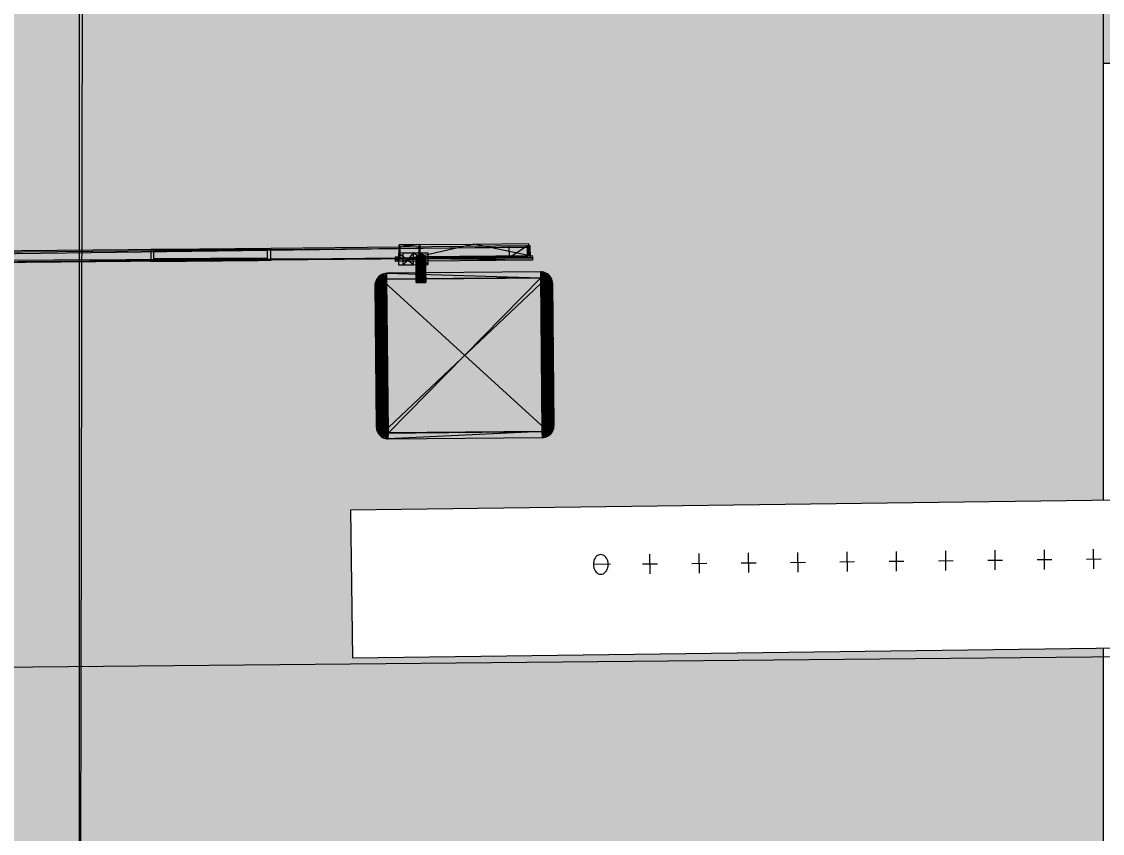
# Model space of a CAD drawing. Header units: millimetres. Extents: x 141848 to 1648660, y -821378 to -151356.
# Drawn here: x 391900 to 394092, y -272172 to -270525 of the extents above; entities that cross this region are included whole.
import ezdxf

# ---------------------------------------------------------------- set-up
doc = ezdxf.new("R2010")
doc.units = ezdxf.units.MM
doc.header["$MEASUREMENT"] = 0
doc.linetypes.add('Points tirets', pattern=[335.138881, 176.388884, -88.194442, 0, -70.555556])
doc.linetypes.add('Wipeout_Contour', pattern=[1000, 0, -1000])
for name, color, linetype in [('Cotations - 1_100', 7, 'Continuous'), ('Divers - Dessin général', 7, 'Continuous'), ('Sols_ Dalles', 7, 'Continuous'), ('TopoAlt', 7, 'Continuous')]:
    doc.layers.add(name, color=color, linetype=linetype)
doc.styles.add('STYLE_GENERE_2', font='')
doc.styles.get('STYLE_GENERE_2').set_extended_font_data('Arial')
doc.dimstyles.new('STYLE_GENERE__2', dxfattribs={"dimtxt": 250, "dimasz": 190, "dimexe": 0.18, "dimexo": 0.0625, "dimgap": 0, "dimtad": 1, "dimlfac": 0.001, "dimzin": 0, "dimdsep": 46, "dimtxsty": 'STYLE_GENERE_2', "dimblk": 'ARROWHEAD_6', "dimblk1": 'ARROWHEAD_6', "dimblk2": 'ARROWHEAD_6', "dimcen": 0.09, "dimse1": 1, "dimse2": 1, "dimclrd": 7, "dimclre": 7, "dimclrt": 7, "dimazin": 0, "dimtfac": 1, "dimtdec": 4, "dimtmove": 0, "dimatfit": 3, "dimfxl": 0, "dimtolj": 1, "dimtzin": 0, "dimarcsym": 0})

# ---------------------------------------------------------------- blocks, each defined once
blk = doc.blocks.new('Dalle_31_2', base_point=(360548, -295062.6))
at = {"linetype": 'Continuous', "lineweight": 0, "true_color": 0x6f6f6f}
h = blk.add_hatch(color=8, dxfattribs=at)
h.paths.add_polyline_path([(360548, -295062.6), (487920.3, -293826.9), (487920.3, -270902.7), (487462.6, -270902.7), (472885.8, -271040.8), (472885.8, -271062.3, 0.001346), (472885.8, -271073), (472896.7, -273095.2, -0.414214), (470907.5, -275106), (462184.1, -275106, -0.005189), (462131, -275116.1), (454147.5, -275196.2), (438770.5, -275253.2, -0.386553), (436572.6, -273475.4, -0.025189), (436562.2, -273329.3), (436569.5, -267730.3, -0.098562), (436800.2, -266943.7), (436817.2, -266951.5, -0.258849), (438655, -265605.8), (438652.7, -265587.3), (439337.1, -265587.3), (439337.1, -265687.3), (439337.1, -270687.3), (469237.1, -270687.3), (469237.1, -265687.3), (470907.5, -265687.3), (472605.1, -265687.3), (472605.1, -163737.6), (371862.6, -163737.6), (371862.6, -271040.6), (371883, -271040.6), (371883.2, -272000.5), (371882.7, -272000.5, -0.409427), (367883.2, -275935), (360548, -275935)])
h.paths.add_polyline_path([(377135.1, -260640), (373845.1, -260640), (373845.1, -248365), (373845.1, -243090), (373845.1, -242190), (377135.1, -242190)], flags=0)
h.paths.add_polyline_path([(380203, -193810.6), (380203, -171995.6), (431505.8, -171995.6), (464309.6, -171995.6), (464309.6, -262265.6), (464309.6, -262365.6), (438593.7, -262350.6), (437925.6, -262350.6), (436549.6, -262350.6), (436549.6, -189810.6), (412055.1, -189810.6), (412055.1, -201780.6), (412055.1, -204495.6), (415454.1, -204495.6), (415454.1, -208495.6), (415454.1, -218295.6), (405655.1, -218295.6), (405655.1, -222495.6), (415474.6, -222495.6), (415474.6, -260810.6), (380203, -260810.6), (380203, -230015.6)], flags=0)
h.paths.add_polyline_path([(381436.6, -269433.9, -0.090319), (381558.3, -268727.6, -0.201449), (382612.2, -267592.7, -0.104211), (383417.5, -267415.1), (384017.5, -267409.4, -0.104045), (384824.9, -267571.2, -0.238255), (385983.8, -268953.3, -0.055189), (386036.4, -269390.3), (386038.4, -269611.4), (386050.6, -270890.3), (385792.1, -271892.8, -0.267949), (384069.6, -272909.1), (383469.6, -272914.8, -0.193717), (382078.8, -272370.2, -0.070569), (381728.2, -271931.3, -0.131652), (381450.8, -270933.8)], flags=0)
h.paths.add_polyline_path([(392016.5, -273452.1), (392030, -267377.8, -0.380557), (394016.5, -265609.8), (394094.2, -265609.8), (394094.2, -270609.8), (409094.2, -270609.8), (409094.2, -265609.8), (414055.7, -265609.8, -0.414214), (415555.7, -267109.8), (415555.7, -273660.7, -0.345502), (413836.8, -275433.4), (394027.3, -275599, -0.415791), (392016.5, -273599)], flags=0)
h.paths.add_polyline_path([(424209.6, -271504.1, -0.134474), (423930.5, -270484.9), (423930.5, -268984.9, -0.414214), (425930.5, -266984.9), (426530.5, -266984.9, -0.414214), (428530.5, -268984.9), (428530.5, -270484.9, -0.12882), (428273.5, -271465.6, -0.270936), (426530.5, -272484.9), (425930.5, -272484.9, -0.26498)], flags=0)
at = {"color": 9, "linetype": 'Continuous', "lineweight": 5, "flags": 128}
blk.add_lwpolyline([(392016.5, -273452.1), (392016.5, -273599, 0.415791), (394027.3, -275599), (413836.8, -275433.4, 0.345502), (415555.7, -273660.7), (415555.7, -267109.8, 0.414214), (414055.7, -265609.8), (409094.2, -265609.8), (409094.2, -270609.8), (394094.2, -270609.8), (394094.2, -265609.8), (394016.5, -265609.8, 0.380557), (392030, -267377.8)], format="xyb", close=True, dxfattribs=at)
blk = doc.blocks.new('Dalle_58_2', base_point=(394016.5, -265609.8))
at = {"layer": 'Sols_ Dalles', "linetype": 'Continuous', "lineweight": 0, "true_color": 0x2e271c}
blk.add_hatch(color=250, dxfattribs=at).paths.add_polyline_path([(394016.5, -265609.8, 0.414214), (392016.5, -267609.8), (392016.5, -273599, 0.415791), (394027.3, -275599), (413577.4, -275451.7, 0.414214), (415566.6, -273441), (415555.7, -271418.8, -0.001346), (415555.7, -271408), (415555.7, -267609.8), (415555.7, -267109.8, 0.414214), (414055.7, -265609.8), (409094.2, -265609.8), (409094.2, -270609.8), (409270.7, -270609.8), (409270.7, -267596.8), (414270.7, -267563.7), (414270.7, -271408), (414270.7, -271408, 0.001346), (414270.7, -271425.7), (414270.6, -271425.7), (414281.5, -273450.5), (394094.2, -273590.2), (394094.2, -271810.1), (394094.2, -270609.8), (394094.2, -265609.8)])
at = {"layer": 'Sols_ Dalles', "color": 250, "linetype": 'Continuous', "lineweight": 5, "true_color": 0x1f1f1f, "flags": 128}
blk.add_lwpolyline([(414281.5, -273450.5), (394094.2, -273590.2), (394094.2, -271810.1), (394094.2, -270609.8), (394094.2, -265609.8), (394016.5, -265609.8, 0.414214), (392016.5, -267609.8), (392016.5, -273599, 0.415791), (394027.3, -275599), (413577.4, -275451.7, 0.414214)], format="xyb", dxfattribs=at)
blk = doc.blocks.new('Mur_327_2', base_point=(392571, -271816.1))
at = {"color": 254, "linetype": 'Wipeout_Contour', "lineweight": 0, "ltscale": 1937003.522466897}
blk.add_wipeout([(392571, -271816.1), (409262.6, -271598.6), (409258.7, -271298.7), (392567.1, -271516.1)], dxfattribs=at).dxf.layer = 'TopoAlt'
at = {"layer": 'TopoAlt', "color": 190, "linetype": 'Continuous', "lineweight": 5, "true_color": 0x8002ff, "flags": 128}
for points in [[(409258.7, -271298.7), (392567.1, -271516.1)], [(392567.1, -271516.1), (392571, -271816.1)], [(392571, -271816.1), (409262.6, -271598.6)]]:
    blk.add_lwpolyline(points, dxfattribs=at)
blk = doc.blocks.new('Garde-corps_10_2')
at = {"color": 7, "linetype": 'Continuous', "lineweight": 5}
for p, q in [((393674.5, -271639.7), (393674.1, -271599.8)), ((393774.5, -271638.7), (393774.1, -271598.7)), ((393874.5, -271637.6), (393874, -271597.6)), ((393974.4, -271636.5), (393974, -271596.5)), ((394074.4, -271635.4), (394074, -271595.4)), ((393174.7, -271645.2), (393174.2, -271605.2)), ((393274.6, -271644.1), (393274.2, -271604.1)), ((393374.6, -271643), (393374.2, -271603)), ((393459.4, -271622.1), (393489.4, -271621.8)), ((393474.6, -271641.9), (393474.1, -271601.9)), ((393559.3, -271621), (393589.3, -271620.7)), ((393574.5, -271640.8), (393574.1, -271600.8)), ((393659.3, -271619.9), (393689.3, -271619.6)), ((393759.3, -271618.8), (393789.3, -271618.5)), ((393859.2, -271617.7), (393889.2, -271617.4)), ((393959.2, -271616.6), (393989.2, -271616.3)), ((394059.2, -271615.5), (394089.2, -271615.2)), ((393159.4, -271625.4), (393189.4, -271625.1)), ((393259.4, -271624.3), (393289.4, -271624)), ((393359.4, -271623.2), (393389.4, -271622.9))]:
    blk.add_line(p, q, dxfattribs=at)
at = {"color": 7, "linetype": 'Points tirets', "lineweight": 5}
blk.add_line((393094.5, -271626.1), (393059.5, -271626.5), dxfattribs=at)
at = {"color": 7, "linetype": 'Continuous', "lineweight": 5, "flags": 128}
blk.add_lwpolyline([(393074.2, -271606.3), (393071.6, -271606.7), (393069.1, -271607.6), (393066.8, -271609.1), (393064.7, -271611.1), (393062.8, -271613.6), (393061.4, -271616.5), (393060.3, -271619.6), (393059.7, -271623), (393059.5, -271626.5), (393059.7, -271630), (393060.4, -271633.3), (393061.6, -271636.5), (393063.1, -271639.3), (393065, -271641.8), (393067.2, -271643.7), (393069.5, -271645.2), (393072.1, -271646.1), (393074.7, -271646.3), (393077.3, -271646), (393079.8, -271645.1), (393082.2, -271643.6), (393084.3, -271641.5), (393086.1, -271639.1), (393087.6, -271636.2), (393088.6, -271633), (393089.3, -271629.6), (393089.5, -271626.2), (393089.2, -271622.7), (393088.5, -271619.3), (393087.3, -271616.2), (393085.8, -271613.4), (393083.9, -271610.9), (393081.8, -271608.9), (393079.4, -271607.5), (393076.8, -271606.6)], close=True, dxfattribs=at)
blk = doc.blocks.new('Forme_210_2')
at = {"color": 7, "linetype": 'Continuous', "lineweight": 20, "flags": 128}
for points in [[(392628.9, -271047.8), (392964.9, -271044.6)], [(392628.9, -271047.8), (392964.9, -271044.6)], [(392628.9, -271047.8), (392967.9, -271356.6)], [(392628.9, -271047.8), (392631.9, -271359.7)], [(392631.9, -271359.7), (392628.9, -271047.8)], [(392964.9, -271044.6), (392967.9, -271356.6)], [(392964.9, -271044.6), (392967.9, -271356.6)], [(392967.9, -271356.6), (392631.9, -271359.7)], [(392967.9, -271356.6), (392631.9, -271359.7)]]:
    blk.add_lwpolyline(points, dxfattribs=at)
blk = doc.blocks.new('Forme_211_2')
at = {"color": 7, "linetype": 'Continuous', "lineweight": 20, "flags": 128}
for points in [[(392628.9, -271047.8), (392964.9, -271044.6)], [(392628.9, -271047.8), (392631.9, -271359.7)], [(392631.9, -271359.7), (392964.9, -271044.6)], [(392967.9, -271356.6), (392964.9, -271044.6)], [(392631.9, -271359.7), (392967.9, -271356.6)]]:
    blk.add_lwpolyline(points, dxfattribs=at)
blk = doc.blocks.new('Forme_212_2')
at = {"color": 7, "linetype": 'Continuous', "lineweight": 20, "flags": 128}
blk.add_lwpolyline([(392673.5, -270994.5), (392694.4, -270994.3)], dxfattribs=at)
blk = doc.blocks.new('Forme_213_2')
at = {"color": 212, "linetype": 'Continuous', "lineweight": 5, "true_color": 0xcb00cc, "flags": 128}
blk.add_lwpolyline([(392630.2, -271184.5), (392631.8, -271347.7), (392631.8, -271348.4), (392631.9, -271349.3), (392632, -271350), (392632.2, -271350.8), (392632.4, -271351.5), (392632.7, -271352.3), (392633, -271352.9), (392633.4, -271353.7), (392633.8, -271354.3), (392634.3, -271355), (392634.8, -271355.5), (392635.4, -271356.2), (392636, -271356.8), (392636.6, -271357.2), (392637.3, -271357.7), (392637.9, -271358.1), (392638.7, -271358.5), (392639.3, -271358.8), (392640.1, -271359), (392640.8, -271359.2), (392641.6, -271359.4), (392642.3, -271359.5), (392643.2, -271359.6), (392643.9, -271359.6), (392820.7, -271357.9), (392955.9, -271356.7), (392956.8, -271356.6), (392957.4, -271356.6), (392958.3, -271356.4), (392959, -271356.2), (392959.8, -271355.9), (392960.5, -271355.7), (392961.2, -271355.3), (392961.8, -271355), (392962.6, -271354.5), (392963.1, -271354.1), (392963.8, -271353.5), (392964.3, -271353.1), (392964.8, -271352.6), (392965.3, -271351.9), (392965.7, -271351.3), (392966.2, -271350.6), (392966.5, -271350), (392966.9, -271349.2), (392967.1, -271348.5), (392967.4, -271347.7), (392967.5, -271347), (392967.7, -271346.1), (392967.7, -271345.4), (392967.8, -271344.6), (392966.6, -271219.8), (392965, -271056.6), (392965, -271055.9), (392964.9, -271055), (392964.8, -271054.3), (392964.6, -271053.5), (392964.4, -271052.8), (392964.1, -271052), (392963.8, -271051.4), (392963.4, -271050.6), (392963, -271050), (392962.5, -271049.3), (392962, -271048.8), (392961.4, -271048.1), (392960.8, -271047.5), (392960.2, -271047.1), (392959.5, -271046.6), (392958.9, -271046.2), (392958.1, -271045.8), (392957.5, -271045.6), (392956.7, -271045.3), (392956, -271045.1), (392955.1, -271044.9), (392954.5, -271044.8), (392953.6, -271044.7), (392952.9, -271044.7), (392776.1, -271046.4), (392640.9, -271047.6), (392640, -271047.7), (392639.4, -271047.8), (392638.5, -271047.9), (392637.8, -271048.1), (392637, -271048.4), (392636.3, -271048.6), (392635.5, -271049), (392634.9, -271049.3), (392634.2, -271049.8), (392633.7, -271050.2), (392633, -271050.8), (392632.5, -271051.2), (392632, -271051.7), (392631.5, -271052.4), (392631.1, -271053), (392630.6, -271053.7), (392630.3, -271054.3), (392629.9, -271055.1), (392629.7, -271055.8), (392629.4, -271056.6), (392629.3, -271057.3), (392629.1, -271058.2), (392629.1, -271058.9), (392629, -271059.8)], close=True, dxfattribs=at)
at = {"color": 7, "linetype": 'Continuous', "lineweight": 20, "flags": 128}
blk.add_lwpolyline([(392964.1, -271052), (392963.4, -271050.6), (392962.5, -271049.3), (392961.4, -271048.1), (392960.2, -271047.1), (392958.9, -271046.2), (392957.5, -271045.6), (392956, -271045.1), (392954.5, -271044.8), (392952.9, -271044.7), (392640.9, -271047.6), (392639.4, -271047.8), (392637.8, -271048.1), (392636.3, -271048.6), (392634.9, -271049.3), (392633.7, -271050.2), (392632.5, -271051.2), (392631.5, -271052.4), (392630.6, -271053.7), (392629.9, -271055.1), (392629.4, -271056.6), (392629.1, -271058.2), (392629, -271059.8), (392631.9, -271349.3), (392632.2, -271350.8), (392632.7, -271352.3), (392633.4, -271353.7), (392634.3, -271355), (392635.4, -271356.2), (392636.6, -271357.2), (392637.9, -271358.1), (392639.3, -271358.8), (392640.8, -271359.2), (392642.3, -271359.5), (392643.9, -271359.6), (392955.9, -271356.7), (392957.4, -271356.6), (392959, -271356.2), (392960.5, -271355.7), (392961.8, -271355), (392963.1, -271354.1), (392964.3, -271353.1), (392965.3, -271351.9), (392966.2, -271350.6), (392966.9, -271349.2), (392967.4, -271347.7), (392967.7, -271346.1), (392967.8, -271344.6), (392964.9, -271055), (392964.6, -271053.5)], close=True, dxfattribs=at)
for points in [[(392634.3, -271355), (392631.5, -271052.4)], [(392635.4, -271356.2), (392631.5, -271052.4)], [(392635.4, -271356.2), (392632.5, -271051.2)], [(392636.6, -271357.2), (392632.5, -271051.2)], [(392637.9, -271358.1), (392633.7, -271050.2)], [(392636.6, -271357.2), (392633.7, -271050.2)], [(392639.3, -271358.8), (392634.9, -271049.3)], [(392637.9, -271358.1), (392634.9, -271049.3)], [(392639.3, -271358.8), (392636.3, -271048.6)], [(392640.8, -271359.2), (392636.3, -271048.6)], [(392640.8, -271359.2), (392637.8, -271048.1)], [(392642.3, -271359.5), (392637.8, -271048.1)], [(392642.3, -271359.5), (392639.4, -271047.8)], [(392643.9, -271359.6), (392639.4, -271047.8)], [(392643.9, -271359.6), (392640.9, -271047.6)], [(392643.9, -271359.6), (392952.9, -271044.7)], [(392957.4, -271356.6), (392952.9, -271044.7)], [(392955.9, -271356.7), (392952.9, -271044.7)], [(392957.4, -271356.6), (392954.5, -271044.8)], [(392959, -271356.2), (392954.5, -271044.8)], [(392959, -271356.2), (392956, -271045.1)], [(392960.5, -271355.7), (392956, -271045.1)], [(392961.8, -271355), (392957.5, -271045.6)], [(392960.5, -271355.7), (392957.5, -271045.6)], [(392961.8, -271355), (392958.9, -271046.2)], [(392963.1, -271354.1), (392958.9, -271046.2)], [(392963.1, -271354.1), (392960.2, -271047.1)], [(392964.3, -271353.1), (392960.2, -271047.1)], [(392964.3, -271353.1), (392961.4, -271048.1)], [(392965.3, -271351.9), (392961.4, -271048.1)], [(392966.2, -271350.6), (392962.5, -271049.3)], [(392965.3, -271351.9), (392962.5, -271049.3)], [(392966.2, -271350.6), (392963.4, -271050.6)], [(392966.9, -271349.2), (392963.4, -271050.6)], [(392967.4, -271347.7), (392964.1, -271052)], [(392966.9, -271349.2), (392964.1, -271052)], [(392629, -271059.8), (392631.8, -271347.7), (392631.9, -271349.3)], [(392632.2, -271350.8), (392629.1, -271058.2)], [(392631.9, -271349.3), (392629.1, -271058.2)], [(392632.7, -271352.3), (392629.4, -271056.6)], [(392632.2, -271350.8), (392629.4, -271056.6)], [(392632.7, -271352.3), (392629.9, -271055.1)], [(392633.4, -271353.7), (392629.9, -271055.1)], [(392634.3, -271355), (392630.6, -271053.7)], [(392633.4, -271353.7), (392630.6, -271053.7)], [(392967.7, -271346.1), (392964.6, -271053.5)], [(392967.4, -271347.7), (392964.6, -271053.5)], [(392967.7, -271346.1), (392964.9, -271055)], [(392967.8, -271344.6), (392965, -271056.6), (392964.9, -271055)]]:
    blk.add_lwpolyline(points, dxfattribs=at)
blk = doc.blocks.new('Forme_214_2')
at = {"color": 7, "linetype": 'Continuous', "lineweight": 20, "flags": 128}
blk.add_lwpolyline([(392975.1, -271047.3), (392973.7, -271044.5), (392972, -271041.9), (392969.9, -271039.5), (392967.5, -271037.5), (392964.8, -271035.8), (392962, -271034.4), (392959, -271033.4), (392955.9, -271032.8), (392953.2, -271032.7), (392640.4, -271035.6), (392637.7, -271035.8), (392634.6, -271036.5), (392631.6, -271037.5), (392628.8, -271038.9), (392626.2, -271040.7), (392623.9, -271042.8), (392621.8, -271045.2), (392620.1, -271047.8), (392618.8, -271050.7), (392617.8, -271053.6), (392617.2, -271056.7), (392617, -271059.5), (392619.8, -271348.2), (392620, -271351), (392620.6, -271354.1), (392621.7, -271357), (392623.1, -271359.8), (392624.8, -271362.4), (392626.9, -271364.8), (392629.3, -271366.8), (392632, -271368.5), (392634.8, -271369.9), (392637.8, -271370.9), (392640.9, -271371.5), (392643.6, -271371.6), (392956.4, -271368.7), (392959.1, -271368.5), (392962.2, -271367.8), (392965.2, -271366.8), (392968, -271365.4), (392970.6, -271363.6), (392972.9, -271361.5), (392975, -271359.1), (392976.7, -271356.5), (392978, -271353.6), (392979, -271350.7), (392979.6, -271347.6), (392979.8, -271344.8), (392977, -271056.1), (392976.8, -271053.3), (392976.2, -271050.2)], close=True, dxfattribs=at)
for points in [[(392621.7, -271357), (392618.8, -271050.7)], [(392623.1, -271359.8), (392618.8, -271050.7)], [(392623.1, -271359.8), (392620.1, -271047.8)], [(392623.1, -271359.8), (392621.8, -271045.2)], [(392624.8, -271362.4), (392621.8, -271045.2)], [(392626.9, -271364.8), (392621.8, -271045.2)], [(392626.9, -271364.8), (392623.9, -271042.8)], [(392629.3, -271366.8), (392623.9, -271042.8)], [(392629.3, -271366.8), (392626.2, -271040.7)], [(392630.6, -271053.7), (392628.8, -271038.9)], [(392631.5, -271052.4), (392628.8, -271038.9)], [(392629.4, -271056.6), (392628.8, -271038.9)], [(392629.9, -271055.1), (392628.8, -271038.9)], [(392629, -271059.8), (392628.8, -271038.9)], [(392629.1, -271058.2), (392628.8, -271038.9)], [(392629.3, -271366.8), (392628.8, -271038.9)], [(392632, -271368.5), (392631.8, -271347.7), (392629, -271059.8), (392629.1, -271058.2), (392629.4, -271056.6), (392629.9, -271055.1), (392630.6, -271053.7), (392631.5, -271052.4), (392632.5, -271051.2), (392633.7, -271050.2), (392634.9, -271049.3), (392636.3, -271048.6), (392637.8, -271048.1), (392639.4, -271047.8), (392640.9, -271047.6), (392952.9, -271044.7)], [(392631.5, -271052.4), (392631.6, -271037.5)], [(392632.5, -271051.2), (392631.6, -271037.5)], [(392633.7, -271050.2), (392631.6, -271037.5)], [(392633.7, -271050.2), (392634.6, -271036.5)], [(392636.3, -271048.6), (392634.6, -271036.5)], [(392634.9, -271049.3), (392634.6, -271036.5)], [(392636.3, -271048.6), (392637.7, -271035.8)], [(392639.4, -271047.8), (392637.7, -271035.8)], [(392637.8, -271048.1), (392637.7, -271035.8)], [(392639.4, -271047.8), (392640.4, -271035.6)], [(392640.4, -271035.6), (392952.9, -271044.7), (392954.5, -271044.8), (392956, -271045.1), (392957.5, -271045.6), (392958.9, -271046.2), (392960.2, -271047.1), (392961.4, -271048.1), (392962.5, -271049.3), (392963.4, -271050.6), (392964.1, -271052), (392964.6, -271053.5), (392964.9, -271055), (392965, -271056.6), (392967.8, -271344.6), (392968, -271365.4)], [(392640.9, -271047.6), (392640.4, -271035.6)], [(392952.9, -271044.7), (392953.2, -271032.7)], [(392956, -271045.1), (392953.2, -271032.7)], [(392954.5, -271044.8), (392953.2, -271032.7)], [(392956, -271045.1), (392955.9, -271032.8)], [(392957.5, -271045.6), (392955.9, -271032.8)], [(392958.9, -271046.2), (392955.9, -271032.8)], [(392958.9, -271046.2), (392959, -271033.4)], [(392960.2, -271047.1), (392959, -271033.4)], [(392961.4, -271048.1), (392959, -271033.4)], [(392961.4, -271048.1), (392962, -271034.4)], [(392963.4, -271050.6), (392962, -271034.4)], [(392964.1, -271052), (392962, -271034.4)], [(392964.6, -271053.5), (392962, -271034.4)], [(392964.9, -271055), (392962, -271034.4)], [(392962.5, -271049.3), (392962, -271034.4)], [(392965, -271056.6), (392964.8, -271035.8)], [(392964.9, -271055), (392964.8, -271035.8)], [(392968, -271365.4), (392967.5, -271037.5)], [(392970.6, -271363.6), (392967.5, -271037.5)], [(392972.9, -271361.5), (392969.9, -271039.5)], [(392975, -271359.1), (392969.9, -271039.5)], [(392970.6, -271363.6), (392969.9, -271039.5)], [(392975, -271359.1), (392972, -271041.9)], [(392978, -271353.6), (392973.7, -271044.5)], [(392976.7, -271356.5), (392973.7, -271044.5)], [(392975, -271359.1), (392973.7, -271044.5)], [(392979, -271350.7), (392975.1, -271047.3)], [(392978, -271353.6), (392975.1, -271047.3)], [(392979.6, -271347.6), (392976.2, -271050.2)], [(392979, -271350.7), (392976.2, -271050.2)], [(392620.6, -271354.1), (392617.2, -271056.7)], [(392620, -271351), (392617.2, -271056.7)], [(392619.8, -271348.2), (392617.2, -271056.7)], [(392620.6, -271354.1), (392617.8, -271053.6)], [(392621.7, -271357), (392617.8, -271053.6)], [(392979.8, -271344.8), (392976.8, -271053.3)], [(392979.6, -271347.6), (392976.8, -271053.3)], [(392955.9, -271356.7), (392643.9, -271359.6), (392642.3, -271359.5), (392640.8, -271359.2), (392639.3, -271358.8), (392637.9, -271358.1), (392636.6, -271357.2), (392635.4, -271356.2), (392634.3, -271355), (392633.4, -271353.7), (392632.7, -271352.3), (392632.2, -271350.8), (392631.9, -271349.3), (392631.8, -271347.7)], [(392632, -271368.5), (392631.9, -271349.3)], [(392632, -271368.5), (392632.2, -271350.8)], [(392632, -271368.5), (392632.7, -271352.3)], [(392632, -271368.5), (392633.4, -271353.7)], [(392632, -271368.5), (392634.3, -271355)], [(392634.8, -271369.9), (392634.3, -271355)], [(392634.8, -271369.9), (392635.4, -271356.2)], [(392634.8, -271369.9), (392636.6, -271357.2)], [(392637.8, -271370.9), (392636.6, -271357.2)], [(392637.8, -271370.9), (392637.9, -271358.1)], [(392637.8, -271370.9), (392639.3, -271358.8)], [(392640.9, -271371.5), (392639.3, -271358.8)], [(392640.9, -271371.5), (392640.8, -271359.2)], [(392967.4, -271347.7), (392966.9, -271349.2), (392966.2, -271350.6), (392965.3, -271351.9), (392964.3, -271353.1), (392963.1, -271354.1), (392961.8, -271355), (392960.5, -271355.7), (392959, -271356.2), (392957.4, -271356.6), (392955.9, -271356.7), (392643.6, -271371.6)], [(392956.4, -271368.7), (392955.9, -271356.7)], [(392956.4, -271368.7), (392959, -271356.2)], [(392956.4, -271368.7), (392957.4, -271356.6)], [(392959.1, -271368.5), (392959, -271356.2)], [(392959.1, -271368.5), (392961.8, -271355)], [(392959.1, -271368.5), (392960.5, -271355.7)], [(392962.2, -271367.8), (392961.8, -271355)], [(392962.2, -271367.8), (392964.3, -271353.1)], [(392962.2, -271367.8), (392963.1, -271354.1)], [(392965.2, -271366.8), (392964.3, -271353.1)], [(392967.8, -271344.6), (392967.7, -271346.1), (392965.2, -271366.8)], [(392967.7, -271346.1), (392967.4, -271347.7), (392965.2, -271366.8)], [(392965.2, -271366.8), (392966.9, -271349.2)], [(392965.2, -271366.8), (392966.2, -271350.6)], [(392965.2, -271366.8), (392965.3, -271351.9)], [(392967.7, -271346.1), (392968, -271365.4)], [(392640.9, -271371.5), (392642.3, -271359.5)], [(392643.6, -271371.6), (392642.3, -271359.5)], [(392643.6, -271371.6), (392643.9, -271359.6)]]:
    blk.add_lwpolyline(points, dxfattribs=at)
blk = doc.blocks.new('Forme_215_2')
at = {"color": 7, "linetype": 'Continuous', "lineweight": 20, "flags": 128}
for points in [[(392707.2, -270977.4), (392686.4, -270977.6), (392665.6, -270977.8)], [(392665.9, -271001.8), (392665.6, -270977.8)], [(392667.6, -270982.6), (392665.6, -270977.8)], [(392667.6, -270982.6), (392665.9, -271001.8)], [(392707.2, -270977.4), (392667.6, -270982.6)], [(392686.4, -270977.6), (392667.6, -270982.6)], [(392705.4, -270982.2), (392667.6, -270982.6)], [(392667.8, -271006.6), (392667.6, -270982.6)], [(392705.4, -270982.2), (392707.2, -270977.4)], [(392705.4, -270982.2), (392705.6, -271006.2)], [(392707.5, -271001.4), (392705.4, -270982.2)], [(392707.2, -270977.4), (392817.5, -270976.4), (392927.8, -270975.3)], [(392707.2, -270977.4), (392707.5, -271001.4)], [(392928, -270999.3), (392817.5, -270976.4), (392707.5, -271001.4)], [(392927.8, -270975.3), (392928, -270999.3)], [(392658.3, -271001.9), (392665.9, -271001.8)], [(392665.9, -271001.8), (392658.3, -271006.7)], [(392658.4, -271011.5), (392658.3, -271006.7), (392658.3, -271001.9)], [(392658.3, -271006.7), (392667.8, -271006.6), (392705.6, -271006.2), (392715.1, -271006.1)], [(392715.1, -271006.1), (392658.4, -271011.5)], [(392667.8, -271006.6), (392658.4, -271011.5)], [(392667.8, -271006.6), (392665.9, -271001.8)], [(392705.6, -271002.1), (392667.8, -271006.6)], [(392715, -271001.3), (392705.6, -271006.2)], [(392707.5, -271001.4), (392705.6, -271006.2)], [(392707.5, -271001.4), (392715, -271001.3)], [(392715, -271001.3), (392935.6, -270999.2)], [(392935.7, -271004), (392715, -271001.3)], [(392715, -271001.3), (392715.1, -271006.1), (392715.1, -271010.9)], [(392715.1, -271006.1), (392935.7, -271004)], [(392935.7, -271008.8), (392715.1, -271006.1)], [(392935.6, -270999.2), (392935.7, -271004), (392935.7, -271008.8)], [(392715.1, -271010.9), (392658.4, -271011.5)], [(392935.7, -271008.8), (392715.1, -271010.9)]]:
    blk.add_lwpolyline(points, dxfattribs=at)
blk = doc.blocks.new('Forme_216_2')
at = {"color": 7, "linetype": 'Continuous', "lineweight": 20, "flags": 128}
for points in [[(392926, -270980.1), (392888.1, -270980.5)], [(392888.1, -270980.5), (392888.4, -271004.5)], [(392926, -270980.1), (392888.4, -271004.5)], [(392931.7, -271004.1), (392926, -270980.1)], [(392931.5, -270980.1), (392926, -270980.1)], [(392926.2, -271004.1), (392926, -270980.1)], [(392931.7, -271004.1), (392931.5, -270980.1)], [(392888.4, -271004.5), (392926.2, -271004.1)], [(392931.7, -271004.1), (392926.2, -271004.1)]]:
    blk.add_lwpolyline(points, dxfattribs=at)
blk = doc.blocks.new('Forme_217_2')
at = {"color": 7, "linetype": 'Continuous', "lineweight": 20, "flags": 128}
for points in [[(392398.6, -270987.5), (392925, -270982.5)], [(392925, -270982.5), (392398.6, -270989.5)], [(392925, -270982.5), (392925.2, -271001.7)], [(387855, -271030.6), (392398.6, -270987.5)], [(392398.6, -270989.5), (387855.2, -271049.8)], [(387855.2, -271049.8), (392398.8, -271006.7)], [(392373.6, -270987.8), (392167.1, -270989.7)], [(392398.8, -271004.9), (392167.3, -271006.2)], [(392398.8, -271006.7), (392167.3, -271008.9)], [(392398.8, -271006.7), (392199, -271008.6)], [(392398.8, -271006.7), (392925.2, -271001.7)]]:
    blk.add_lwpolyline(points, dxfattribs=at)
at = {"color": 212, "linetype": 'Continuous', "lineweight": 5, "true_color": 0xcb00cc, "flags": 128}
for points in [[(392398.6, -270987.5), (392373.6, -270987.8), (392167.1, -270989.7)], [(392167.1, -270989.7), (392167.3, -271006.2), (392167.3, -271008.9)], [(392167.3, -271008.9), (392199, -271008.6), (392398.8, -271006.7)], [(392398.8, -271006.7), (392398.6, -270989.5), (392398.6, -270987.5)]]:
    blk.add_lwpolyline(points, dxfattribs=at)
blk = doc.blocks.new('Forme_218_2')
at = {"color": 7, "linetype": 'Continuous', "lineweight": 20, "flags": 128}
for points in [[(392405.5, -270985.1), (387855.9, -271028.2)], [(392161.8, -270987.4), (392405.5, -270985.1)], [(392405.5, -270985.1), (392195.4, -270987.1)], [(392926, -270980.1), (392405.5, -270985.1)], [(392926, -270980.1), (392926.2, -271004.1)], [(392405.7, -271006.6), (387855.9, -271028.2)], [(392405.6, -270987.3), (392161.9, -270990.8)], [(392926.2, -271004.1), (392405.7, -271006.6)], [(392926.2, -271004.1), (392405.8, -271009.1)], [(392405.8, -271009.1), (387856.2, -271052.2)], [(392162.1, -271011.4), (392379.7, -271009.3)]]:
    blk.add_lwpolyline(points, dxfattribs=at)
at = {"color": 212, "linetype": 'Continuous', "lineweight": 5, "true_color": 0xcb00cc, "flags": 128}
for points in [[(392405.5, -270985.1), (392195.4, -270987.1), (392161.8, -270987.4)], [(392405.8, -271009.1), (392405.7, -271006.6), (392405.5, -270985.1)], [(392161.8, -270987.4), (392161.9, -270990.8), (392162.1, -271011.4)], [(392162.1, -271011.4), (392379.7, -271009.3), (392405.8, -271009.1)]]:
    blk.add_lwpolyline(points, dxfattribs=at)
blk = doc.blocks.new('Forme_219_2')
at = {"color": 7, "linetype": 'Continuous', "lineweight": 20, "flags": 128}
blk.add_lwpolyline([(392709.8, -271027.1), (392709.8, -271030.2)], dxfattribs=at)
blk = doc.blocks.new('Forme_220_2')
at = {"color": 7, "linetype": 'Continuous', "lineweight": 20, "flags": 128}
blk.add_lwpolyline([(392719.2, -271006.1), (392719.2, -271006.2), (392718.8, -271008.7), (392717.9, -271011), (392716.3, -271013), (392714.3, -271014.5), (392712, -271015.5), (392709.5, -271015.8), (392707.1, -271015.4), (392704.8, -271014.5), (392702.8, -271012.9), (392701.2, -271011), (392700.3, -271008.6), (392700, -271006.2), (392700.3, -271003.7), (392701.3, -271001.4), (392702.8, -270999.4), (392704.8, -270997.9), (392707.1, -270996.9), (392709.6, -270996.6), (392712.1, -270996.9), (392714.4, -270997.9), (392716.4, -270999.4), (392717.9, -271001.4), (392718.9, -271003.7)], close=True, dxfattribs=at)
for points in [[(392719.2, -271006.3), (392718.9, -271003.9), (392717.9, -271001.7), (392716.4, -270999.7), (392714.4, -270998.1), (392712.1, -270997.2), (392709.6, -270996.8), (392707.1, -270997.2), (392704.8, -270998.1), (392702.8, -270999.6), (392701.3, -271001.6), (392700.3, -271003.9), (392700, -271006.3)], [(392719.1, -271006.6), (392718.9, -271004.6), (392717.9, -271002.4), (392716.4, -271000.5), (392714.4, -270999), (392712.1, -270998), (392709.6, -270997.7), (392707.1, -270998), (392704.8, -270998.9), (392702.8, -271000.4), (392701.3, -271002.3), (392700.3, -271004.6), (392700, -271006.6)], [(392700, -271006.2), (392700.3, -271003.9), (392701.3, -271002.3), (392702.8, -271001.7)], [(392700, -271006.3), (392700.3, -271004.6), (392701.3, -271003.6), (392702.8, -271003.5)], [(392700, -271006.7), (392700.3, -271005.7), (392701.3, -271005.2), (392702.9, -271005.7)], [(392700.4, -271054.3), (392700.2, -271030.3), (392700.2, -271027.1), (392700.1, -271024), (392700.1, -271021), (392700.1, -271018.2), (392700.1, -271015.6), (392700, -271013.2), (392700, -271011.1), (392700, -271009.4), (392700, -271008), (392700, -271007), (392700, -271006.4), (392700, -271006.2)], [(392700, -271006.4), (392700.3, -271008.8), (392701.2, -271011.1), (392702.8, -271013.1), (392704.8, -271014.6), (392707.1, -271015.6), (392709.5, -271015.9), (392712, -271015.6), (392714.3, -271014.7), (392716.3, -271013.2), (392717.9, -271011.2), (392718.8, -271008.9), (392719.2, -271006.4)], [(392700.3, -271008.6), (392700, -271006.4)], [(392700, -271007), (392700.3, -271009.4), (392701.2, -271011.6), (392702.8, -271013.6), (392704.8, -271015), (392707.1, -271016), (392709.5, -271016.3), (392712, -271016), (392714.3, -271015.1), (392716.3, -271013.6), (392717.9, -271011.7), (392718.8, -271009.4), (392719.2, -271007)], [(392701.2, -271011), (392700.3, -271008.8), (392700, -271007)], [(392700, -271008), (392700.3, -271010.3), (392701.3, -271012.4), (392702.8, -271014.3), (392704.8, -271015.7), (392707.1, -271016.6), (392709.6, -271016.9), (392712, -271016.6), (392714.4, -271015.7), (392716.4, -271014.3), (392717.9, -271012.5), (392718.8, -271010.3), (392719.2, -271008)], [(392702.8, -271012.9), (392701.2, -271011.1), (392700.3, -271009.4), (392700, -271008)], [(392719.1, -271007.1), (392718.9, -271005.7), (392717.9, -271003.6), (392716.4, -271001.7), (392714.4, -271000.3), (392712.1, -270999.4), (392709.6, -270999.1), (392707.1, -270999.4), (392704.8, -271000.3), (392702.8, -271001.7), (392701.3, -271003.6), (392700.3, -271005.7), (392700.1, -271007.2)], [(392719, -271007.7), (392718.9, -271007.3), (392717.9, -271005.3), (392716.4, -271003.5), (392714.4, -271002.2), (392712.1, -271001.4), (392709.7, -271001.1), (392707.2, -271001.3), (392704.8, -271002.2), (392702.8, -271003.5), (392701.3, -271005.2), (392700.3, -271007.2), (392700.2, -271008)], [(392700.2, -271007.6), (392700.3, -271007.2), (392701.3, -271007.3), (392702.9, -271008.4)], [(392700.3, -271003.7), (392701.3, -271001.6), (392702.8, -271000.4)], [(392700.4, -271008.8), (392700.3, -271007.2), (392700.3, -271005.7), (392700.3, -271004.6), (392700.3, -271003.9), (392700.3, -271003.7)], [(392700.4, -271054.3), (392700.5, -271030.4), (392700.5, -271027.5), (392700.4, -271024.7), (392700.4, -271022), (392700.4, -271019.5), (392700.4, -271017.1), (392700.4, -271015), (392700.3, -271013.1), (392700.3, -271011.5), (392700.3, -271010.3), (392700.3, -271009.4), (392700.3, -271008.8), (392700.3, -271008.6)], [(392718.8, -271008.9), (392718, -271007.3), (392716.4, -271005.7), (392714.5, -271004.5), (392712.2, -271003.8), (392709.7, -271003.5), (392707.2, -271003.8), (392704.9, -271004.5), (392702.9, -271005.7), (392701.3, -271007.3), (392700.4, -271009)], [(392718.2, -271010.2), (392718, -271009.8), (392716.5, -271008.4), (392714.5, -271007.3), (392712.2, -271006.6), (392709.7, -271006.4), (392707.2, -271006.6), (392704.9, -271007.3), (392702.9, -271008.4), (392701.4, -271009.8), (392701, -271010.4)], [(392701.3, -271001.4), (392702.8, -270999.6)], [(392701.4, -271011.1), (392701.4, -271009.8), (392701.3, -271007.3), (392701.3, -271005.2), (392701.3, -271003.6), (392701.3, -271002.3), (392701.3, -271001.6), (392701.3, -271001.4)], [(392709.6, -270996.6), (392707.1, -270997.2), (392704.8, -270998.9), (392702.8, -271001.7)], [(392709.6, -270996.8), (392707.1, -270998), (392704.8, -271000.3), (392702.8, -271003.5)], [(392707.1, -270996.9), (392704.8, -270998.1), (392702.8, -271000.4)], [(392704.8, -270997.9), (392702.8, -270999.6)], [(392702.9, -271013.1), (392702.9, -271011.4), (392702.9, -271008.4), (392702.9, -271005.7), (392702.8, -271003.5), (392702.8, -271001.7), (392702.8, -271000.4), (392702.8, -270999.6), (392702.8, -270999.4)], [(392709.6, -270997.7), (392707.1, -270999.4), (392704.8, -271002.2), (392702.9, -271005.7)], [(392709.6, -270999.1), (392707.2, -271001.3), (392704.9, -271004.5), (392702.9, -271008.4)], [(392709.7, -271001.1), (392707.2, -271003.8), (392704.9, -271007.3), (392702.9, -271011.4)], [(392709.7, -271003.5), (392707.2, -271006.6), (392704.9, -271010.5), (392703.5, -271013.5)], [(392709.7, -271006.4), (392707.2, -271009.9), (392705, -271014), (392704.7, -271014.5)], [(392705, -271014.6), (392705, -271014), (392704.9, -271010.5), (392704.9, -271007.3), (392704.9, -271004.5), (392704.8, -271002.2), (392704.8, -271000.3), (392704.8, -270998.9), (392704.8, -270998.1), (392704.8, -270997.9)], [(392712.2, -271006.6), (392709.7, -271009.7), (392707.3, -271013.6), (392706.4, -271015.2)], [(392709.6, -270996.6), (392707.1, -270996.9), (392707.1, -270997.2), (392707.1, -270998), (392707.1, -270999.4), (392707.2, -271001.3), (392707.2, -271003.8), (392707.2, -271006.6), (392707.2, -271009.9), (392707.3, -271013.6), (392707.3, -271015.5)], [(392708.4, -271015.6), (392709.8, -271013.4), (392712.2, -271009.9), (392714.5, -271007.3), (392716.4, -271005.7), (392717.9, -271005.3), (392718.9, -271005.7), (392719.1, -271006.7)], [(392716.4, -271001.7), (392714.4, -270999), (392712.1, -270997.2), (392709.6, -270996.6)], [(392709.6, -270996.6), (392709.6, -270996.8), (392709.6, -270997.7), (392709.6, -270999.1), (392709.7, -271001.1), (392709.7, -271003.5), (392709.7, -271006.4), (392709.7, -271009.7), (392709.8, -271013.4), (392709.8, -271015.8)], [(392716.4, -271003.5), (392714.4, -271000.3), (392712.1, -270998), (392709.6, -270996.8)], [(392716.4, -271005.7), (392714.4, -271002.2), (392712.1, -270999.4), (392709.6, -270997.7)], [(392714.5, -271004.5), (392712.1, -271001.4), (392709.6, -270999.1)], [(392714.5, -271007.3), (392712.2, -271003.8), (392709.7, -271001.1)], [(392712.2, -271006.6), (392709.7, -271003.5)], [(392710.9, -271015.6), (392712.2, -271013.5), (392714.5, -271010.5), (392716.5, -271008.4), (392718, -271007.3), (392718.9, -271007.3), (392719, -271007.5)], [(392712.1, -270996.9), (392712.1, -270997.2), (392712.1, -270998), (392712.1, -270999.4), (392712.1, -271001.4), (392712.2, -271003.8), (392712.2, -271006.6), (392712.2, -271009.9), (392712.2, -271013.5), (392712.3, -271015.4)], [(392716.4, -271000.5), (392714.4, -270998.1), (392712.1, -270996.9)], [(392714.4, -270997.9), (392714.4, -270998.1), (392714.4, -270999), (392714.4, -271000.3), (392714.4, -271002.2), (392714.5, -271004.5), (392714.5, -271007.3), (392714.5, -271010.5), (392714.6, -271014), (392714.6, -271014.4)], [(392716.4, -270999.7), (392714.4, -270997.9)], [(392719.2, -271008), (392718.8, -271009.4), (392717.9, -271011.2), (392716.3, -271013)], [(392716.4, -270999.4), (392716.4, -270999.7), (392716.4, -271000.5), (392716.4, -271001.7), (392716.4, -271003.5), (392716.4, -271005.7), (392716.5, -271008.4), (392716.5, -271011.4), (392716.5, -271012.8)], [(392716.4, -270999.7), (392717.9, -271001.4)], [(392716.4, -271000.5), (392717.9, -271001.7), (392718.9, -271003.7)], [(392716.4, -271001.7), (392717.9, -271002.4), (392718.9, -271003.9), (392719.2, -271006.1)], [(392716.4, -271003.5), (392717.9, -271003.6), (392718.9, -271004.6), (392719.2, -271006.3)], [(392717.9, -271001.4), (392717.9, -271001.7), (392717.9, -271002.4), (392717.9, -271003.6), (392717.9, -271005.3), (392718, -271007.3), (392718, -271009.8), (392718, -271010.7)], [(392719.2, -271007), (392718.8, -271008.9), (392717.9, -271011)], [(392719.2, -271006.4), (392718.8, -271008.7)], [(392718.9, -271003.7), (392718.9, -271003.9), (392718.9, -271004.6), (392718.9, -271005.7), (392718.9, -271007.3), (392718.9, -271008.2)], [(392719.2, -271006.1), (392719.2, -271006.3)], [(392719.6, -271054.1), (392719.4, -271030.1), (392719.4, -271027), (392719.3, -271023.9), (392719.3, -271021), (392719.3, -271018.2), (392719.3, -271015.6), (392719.2, -271013.2), (392719.2, -271011.1), (392719.2, -271009.4), (392719.2, -271008), (392719.2, -271007), (392719.2, -271006.4), (392719.2, -271006.2)], [(392700, -271009.4), (392700.3, -271011.5), (392701.3, -271013.5), (392702.8, -271015.3), (392704.8, -271016.6), (392707.1, -271017.4), (392709.6, -271017.7), (392712, -271017.5), (392714.4, -271016.6), (392716.4, -271015.3), (392717.9, -271013.6), (392718.9, -271011.6), (392719.2, -271009.4)], [(392702.8, -271013.1), (392701.2, -271011.6), (392700.3, -271010.3), (392700, -271009.4)], [(392700, -271011.1), (392700.3, -271013.1), (392701.3, -271015), (392702.8, -271016.5), (392704.8, -271017.8), (392707.1, -271018.5), (392709.6, -271018.8), (392712.1, -271018.5), (392714.4, -271017.8), (392716.4, -271016.5), (392717.9, -271015), (392718.9, -271013.1), (392719.2, -271011.1)], [(392702.8, -271013.6), (392701.3, -271012.4), (392700.3, -271011.5), (392700, -271011.1)], [(392702.8, -271014.3), (392701.3, -271013.5), (392700.3, -271013.1), (392700, -271013.2)], [(392700, -271013.2), (392700.4, -271015), (392701.3, -271016.6), (392702.8, -271018), (392704.8, -271019.1), (392707.1, -271019.8), (392709.6, -271020), (392712.1, -271019.8), (392714.4, -271019.1), (392716.4, -271018), (392717.9, -271016.6), (392718.9, -271015), (392719.2, -271013.2)], [(392702.8, -271015.3), (392701.3, -271015), (392700.4, -271015), (392700.1, -271015.6)], [(392700.1, -271015.6), (392700.4, -271017.1), (392701.3, -271018.5), (392702.8, -271019.7), (392704.8, -271020.7), (392707.1, -271021.2), (392709.6, -271021.4), (392712.1, -271021.2), (392714.4, -271020.6), (392716.4, -271019.7), (392717.9, -271018.5), (392718.9, -271017.1), (392719.3, -271015.6)], [(392702.8, -271016.5), (392701.3, -271016.6), (392700.4, -271017.1), (392700.1, -271018.2)], [(392704.8, -271017.8), (392702.8, -271018), (392701.3, -271018.5), (392700.4, -271019.5), (392700.1, -271021)], [(392700.1, -271018.2), (392700.4, -271019.5), (392701.3, -271020.6), (392702.8, -271021.6), (392704.8, -271022.4), (392707.1, -271022.8), (392709.6, -271023), (392712.1, -271022.8), (392714.4, -271022.3), (392716.4, -271021.6), (392718, -271020.6), (392718.9, -271019.4), (392719.3, -271018.2)], [(392704.8, -271019.1), (392702.8, -271019.7), (392701.3, -271020.6), (392700.4, -271022), (392700.1, -271024)], [(392700.1, -271021), (392700.4, -271022), (392701.4, -271022.9), (392702.9, -271023.6), (392704.8, -271024.2), (392707.1, -271024.6), (392709.6, -271024.7), (392712.1, -271024.5), (392714.4, -271024.2), (392716.4, -271023.6), (392718, -271022.8), (392719, -271021.9), (392719.3, -271021)], [(392700.1, -271024), (392700.4, -271024.7), (392701.4, -271025.3), (392702.9, -271025.8), (392704.9, -271026.2), (392707.2, -271026.4), (392709.6, -271026.5), (392712.1, -271026.4), (392714.4, -271026.1), (392716.5, -271025.7), (392718, -271025.2), (392719, -271024.6), (392719.3, -271023.9)], [(392702.8, -271021.6), (392701.4, -271022.9), (392700.4, -271024.7), (392700.2, -271027.1)], [(392702.9, -271023.6), (392701.4, -271025.3), (392700.5, -271027.5), (392700.2, -271030.3)], [(392700.2, -271027.1), (392700.5, -271027.5), (392701.4, -271027.7), (392702.9, -271028), (392704.9, -271028.2), (392707.2, -271028.3), (392709.7, -271028.3), (392712.1, -271028.2), (392714.5, -271028.1), (392716.5, -271027.9), (392718, -271027.6), (392719, -271027.3), (392719.4, -271027)], [(392700.2, -271030.3), (392700.5, -271030.4), (392701.4, -271030.4), (392702.9, -271030.5), (392704.9, -271030.5), (392707.2, -271030.5), (392709.7, -271030.5), (392712.2, -271030.5), (392714.5, -271030.4), (392716.5, -271030.3), (392718.1, -271030.3), (392719, -271030.2), (392719.4, -271030.1)], [(392702.9, -271025.8), (392701.4, -271027.7), (392700.5, -271030.4)], [(392700.7, -271054.3), (392700.5, -271030.4)], [(392700.6, -271009.3), (392701.4, -271009.8), (392702.9, -271011.4)], [(392700.7, -271054.3), (392701.4, -271030.4), (392701.4, -271027.7), (392701.4, -271025.3), (392701.4, -271022.9), (392701.3, -271020.6), (392701.3, -271018.5), (392701.3, -271016.6), (392701.3, -271015), (392701.3, -271013.5), (392701.3, -271012.4), (392701.2, -271011.6), (392701.2, -271011.1), (392701.2, -271011)], [(392702.9, -271028), (392701.4, -271030.4)], [(392701.6, -271054.3), (392701.4, -271030.4)], [(392702.9, -271030.5), (392701.6, -271054.3)], [(392717.2, -271011.9), (392716.5, -271011.4), (392714.5, -271010.5), (392712.2, -271009.9), (392709.7, -271009.7), (392707.2, -271009.9), (392704.9, -271010.5), (392702.9, -271011.4), (392702.1, -271012.1)], [(392703.1, -271054.2), (392702.9, -271030.5), (392702.9, -271028), (392702.9, -271025.8), (392702.9, -271023.6), (392702.8, -271021.6), (392702.8, -271019.7), (392702.8, -271018), (392702.8, -271016.5), (392702.8, -271015.3), (392702.8, -271014.3), (392702.8, -271013.6), (392702.8, -271013.1), (392702.8, -271012.9)], [(392702.8, -271012.9), (392704.8, -271014.6), (392707.1, -271016), (392709.6, -271016.9)], [(392702.8, -271013.1), (392704.8, -271015), (392707.1, -271016.6), (392709.6, -271017.7)], [(392702.8, -271013.6), (392704.8, -271015.7), (392707.1, -271017.4), (392709.6, -271018.8)], [(392719.4, -271030.1), (392719, -271027.3), (392718, -271025.2), (392716.4, -271023.6), (392714.4, -271022.3), (392712.1, -271021.2), (392709.6, -271020), (392707.1, -271018.5), (392704.8, -271016.6), (392702.8, -271014.3)], [(392719, -271030.2), (392718, -271027.6), (392716.5, -271025.7), (392714.4, -271024.2), (392712.1, -271022.8), (392709.6, -271021.4), (392707.1, -271019.8), (392704.8, -271017.8), (392702.8, -271015.3)], [(392714.5, -271030.4), (392712.1, -271028.2), (392709.6, -271026.5), (392707.1, -271024.6), (392704.8, -271022.4), (392702.8, -271019.7)], [(392712.2, -271030.5), (392709.7, -271028.3), (392707.2, -271026.4), (392704.8, -271024.2), (392702.8, -271021.6)], [(392709.7, -271030.5), (392707.2, -271028.3), (392704.9, -271026.2), (392702.9, -271023.6)], [(392707.2, -271030.5), (392704.9, -271028.2), (392702.9, -271025.8)], [(392704.9, -271030.5), (392702.9, -271028)], [(392705.1, -271054.2), (392702.9, -271030.5)], [(392714.9, -271014.1), (392714.6, -271014), (392712.2, -271013.5), (392709.8, -271013.4), (392707.3, -271013.6), (392705, -271014), (392704.4, -271014.2)], [(392705.1, -271054.2), (392704.9, -271030.5), (392704.9, -271028.2), (392704.9, -271026.2), (392704.8, -271024.2), (392704.8, -271022.4), (392704.8, -271020.7), (392704.8, -271019.1), (392704.8, -271017.8), (392704.8, -271016.6), (392704.8, -271015.7), (392704.8, -271015), (392704.8, -271014.6), (392704.8, -271014.5)], [(392704.8, -271014.5), (392707.1, -271015.6), (392709.5, -271016.3)], [(392704.8, -271014.5), (392707.1, -271015.4), (392707.1, -271015.6), (392707.1, -271016), (392707.1, -271016.6), (392707.1, -271017.4), (392707.1, -271018.5), (392707.1, -271019.8), (392707.1, -271021.2), (392707.1, -271022.8), (392707.1, -271024.6), (392707.2, -271026.4), (392707.2, -271028.3), (392707.2, -271030.5), (392707.4, -271054.2)], [(392718.1, -271030.3), (392716.5, -271027.9), (392714.4, -271026.1), (392712.1, -271024.5), (392709.6, -271023), (392707.1, -271021.2), (392704.8, -271019.1)], [(392716.5, -271030.3), (392714.5, -271028.1), (392712.1, -271026.4), (392709.6, -271024.7), (392707.1, -271022.8), (392704.8, -271020.7)], [(392707.4, -271054.2), (392704.9, -271030.5)], [(392712.4, -271054.2), (392709.7, -271030.5), (392709.7, -271028.3), (392709.6, -271026.5), (392709.6, -271024.7), (392709.6, -271023), (392709.6, -271021.4), (392709.6, -271020), (392709.6, -271018.8), (392709.6, -271017.7), (392709.6, -271016.9), (392709.5, -271016.3), (392709.5, -271015.9), (392709.5, -271015.8), (392707.1, -271015.4)], [(392707.1, -271015.4), (392709.5, -271015.9)], [(392709.9, -271054.2), (392707.2, -271030.5)], [(392709.5, -271016.3), (392712, -271015.6), (392714.3, -271014.5)], [(392709.5, -271015.9), (392712, -271015.5)], [(392709.6, -271016.9), (392712, -271016), (392714.3, -271014.7), (392716.3, -271013)], [(392709.6, -271017.7), (392712, -271016.6), (392714.3, -271015.1), (392716.3, -271013.2)], [(392709.6, -271018.8), (392712, -271017.5), (392714.4, -271015.7), (392716.3, -271013.6)], [(392709.6, -271020), (392712.1, -271018.5), (392714.4, -271016.6), (392716.4, -271014.3)], [(392709.9, -271054.2), (392709.7, -271030.5)], [(392712.4, -271054.2), (392712.2, -271030.5), (392712.1, -271028.2), (392712.1, -271026.4), (392712.1, -271024.5), (392712.1, -271022.8), (392712.1, -271021.2), (392712.1, -271019.8), (392712.1, -271018.5), (392712, -271017.5), (392712, -271016.6), (392712, -271016), (392712, -271015.6), (392712, -271015.5)], [(392712.1, -271019.8), (392714.4, -271017.8), (392716.4, -271015.3)], [(392719.4, -271027), (392719, -271024.6), (392718, -271022.8), (392716.4, -271021.6), (392714.4, -271020.6), (392712.1, -271019.8)], [(392714.7, -271054.1), (392712.2, -271030.5)], [(392714.2, -271014.6), (392714.6, -271014), (392716.5, -271011.4), (392718, -271009.8), (392718.5, -271009.4)], [(392714.3, -271014.5), (392714.3, -271014.7), (392714.3, -271015.1), (392714.4, -271015.7), (392714.4, -271016.6), (392714.4, -271017.8), (392714.4, -271019.1), (392714.4, -271020.6), (392714.4, -271022.3), (392714.4, -271024.2), (392714.4, -271026.1), (392714.5, -271028.1), (392714.5, -271030.4), (392714.7, -271054.1)], [(392714.4, -271019.1), (392716.4, -271016.5)], [(392719.3, -271023.9), (392719, -271021.9), (392718, -271020.6), (392716.4, -271019.7), (392714.4, -271019.1)], [(392716.7, -271054.1), (392714.5, -271030.4)], [(392719.2, -271009.4), (392718.8, -271010.3), (392717.9, -271011.7), (392716.3, -271013.2)], [(392719.2, -271011.1), (392718.9, -271011.6), (392717.9, -271012.5), (392716.3, -271013.6)], [(392716.3, -271013), (392716.3, -271013.2), (392716.3, -271013.6), (392716.4, -271014.3), (392716.4, -271015.3), (392716.4, -271016.5), (392716.4, -271018), (392716.4, -271019.7), (392716.4, -271021.6), (392716.4, -271023.6), (392716.5, -271025.7), (392716.5, -271027.9), (392716.5, -271030.3), (392716.7, -271054.1)], [(392719.2, -271013.2), (392718.9, -271013.1), (392717.9, -271013.6), (392716.4, -271014.3)], [(392719.3, -271015.6), (392718.9, -271015), (392717.9, -271015), (392716.4, -271015.3)], [(392719.3, -271018.2), (392718.9, -271017.1), (392717.9, -271016.6), (392716.4, -271016.5)], [(392719.3, -271021), (392718.9, -271019.4), (392717.9, -271018.5), (392716.4, -271018)], [(392718.3, -271054.1), (392716.5, -271030.3)], [(392717.9, -271011), (392717.9, -271011.2), (392717.9, -271011.7), (392717.9, -271012.5), (392717.9, -271013.6), (392717.9, -271015), (392717.9, -271016.6), (392717.9, -271018.5), (392718, -271020.6), (392718, -271022.8), (392718, -271025.2), (392718, -271027.6), (392718.1, -271030.3), (392719.3, -271054.1)], [(392718.1, -271030.3), (392718.3, -271054.1)], [(392718.8, -271008.7), (392718.8, -271008.9), (392718.8, -271009.4), (392718.8, -271010.3), (392718.9, -271011.6), (392718.9, -271013.1), (392718.9, -271015), (392718.9, -271017.1), (392718.9, -271019.4), (392719, -271021.9), (392719, -271024.6), (392719, -271027.3), (392719, -271030.2), (392719.6, -271054.1)], [(392719, -271030.2), (392719.3, -271054.1)], [(392700.4, -271054.3), (392700.7, -271054.3), (392701.6, -271054.3), (392703.1, -271054.2), (392705.1, -271054.2), (392707.4, -271054.2), (392709.9, -271054.2), (392712.4, -271054.2), (392714.7, -271054.1), (392716.7, -271054.1), (392718.3, -271054.1), (392719.3, -271054.1), (392719.6, -271054.1)]]:
    blk.add_lwpolyline(points, dxfattribs=at)
blk = doc.blocks.new('Forme_221_2')
at = {"color": 7, "linetype": 'Continuous', "lineweight": 20, "flags": 128}
blk.add_lwpolyline([(392717.9, -271001.4), (392718.9, -271003.7), (392719.2, -271006.1), (392719.2, -271006.2), (392718.8, -271008.7), (392717.9, -271011), (392716.3, -271013), (392714.3, -271014.5), (392712, -271015.5), (392709.5, -271015.8), (392707.1, -271015.4), (392704.8, -271014.5), (392702.8, -271012.9), (392701.2, -271011), (392700.3, -271008.6), (392700, -271006.2), (392700.3, -271003.7), (392701.3, -271001.4), (392702.8, -270999.4), (392704.8, -270997.9), (392707.1, -270996.9), (392709.6, -270996.6), (392712.1, -270996.9), (392714.4, -270997.9), (392716.4, -270999.4)], close=True, dxfattribs=at)
for points in [[(392700.3, -271003.7), (392700, -271006.2)], [(392700, -271006.2), (392700.3, -271008.6)], [(392701.3, -271001.4), (392700.3, -271003.7)], [(392700.3, -271003.7), (392700.3, -271008.6)], [(392700.3, -271003.7), (392701.2, -271011)], [(392700.3, -271008.6), (392701.2, -271011)], [(392701.3, -271001.4), (392701.2, -271011)], [(392702.8, -270999.4), (392701.3, -271001.4)], [(392701.3, -271001.4), (392702.8, -271012.9)], [(392702.8, -270999.4), (392702.8, -271012.9)], [(392702.8, -270999.4), (392704.8, -271014.5)], [(392707.1, -270996.9), (392704.8, -270997.9)], [(392704.8, -270997.9), (392704.8, -271014.5)], [(392704.8, -270997.9), (392707.1, -271015.4)], [(392707.1, -270996.9), (392707.1, -271015.4)], [(392707.1, -270996.9), (392709.5, -271015.8)], [(392709.6, -270996.6), (392709.5, -271015.8)], [(392712.1, -270996.9), (392709.6, -270996.6)], [(392709.6, -270996.6), (392712, -271015.5)], [(392712.1, -270996.9), (392712, -271015.5)], [(392712.1, -270996.9), (392714.3, -271014.5)], [(392714.4, -270997.9), (392714.3, -271014.5)], [(392714.4, -270997.9), (392716.3, -271013)], [(392716.4, -270999.4), (392714.4, -270997.9)], [(392716.4, -270999.4), (392716.3, -271013)], [(392716.4, -270999.4), (392717.9, -271001.4)], [(392716.4, -270999.4), (392717.9, -271011)], [(392717.9, -271001.4), (392718.9, -271003.7)], [(392717.9, -271001.4), (392717.9, -271011)], [(392717.9, -271001.4), (392718.8, -271008.7)], [(392718.9, -271003.7), (392718.8, -271008.7)], [(392719.2, -271006.1), (392718.8, -271008.7)], [(392719.2, -271006.2), (392718.8, -271008.7)], [(392718.9, -271003.7), (392719.2, -271006.1)], [(392719.2, -271006.1), (392719.2, -271006.2)], [(392701.2, -271011), (392702.8, -271012.9)], [(392704.8, -271014.5), (392707.1, -271015.4)], [(392707.1, -271015.4), (392709.5, -271015.8)], [(392709.5, -271015.8), (392712, -271015.5)], [(392712, -271015.5), (392714.3, -271014.5)], [(392714.3, -271014.5), (392716.3, -271013)], [(392717.9, -271011), (392716.3, -271013)], [(392718.8, -271008.7), (392717.9, -271011)]]:
    blk.add_lwpolyline(points, dxfattribs=at)
blk = doc.blocks.new('Forme_222_2')
at = {"color": 7, "linetype": 'Continuous', "lineweight": 20, "flags": 128}
blk.add_lwpolyline([(392700.4, -271054.3), (392700.7, -271054.3), (392701.6, -271054.3), (392703.1, -271054.2), (392705.1, -271054.2), (392707.4, -271054.2), (392709.9, -271054.2), (392712.4, -271054.2), (392714.7, -271054.1), (392716.7, -271054.1), (392718.3, -271054.1), (392719.3, -271054.1), (392719.6, -271054.1)], dxfattribs=at)
blk = doc.blocks.new('Forme_223_2')
at = {"color": 7, "linetype": 'Continuous', "lineweight": 20, "flags": 128}
for points in [[(392673.5, -270994.5), (392694.4, -270994.3)], [(392673.7, -271018.5), (392673.5, -270994.5)], [(392694.4, -270994.3), (392673.7, -271018.5)], [(392694.4, -270994.3), (392724.4, -270994)], [(392724.6, -271018), (392694.4, -270994.3)], [(392694.6, -271018.3), (392694.4, -270994.3)], [(392724.6, -271018), (392724.4, -270994)], [(392673.7, -271018.5), (392694.6, -271018.3)], [(392694.6, -271018.3), (392724.6, -271018)]]:
    blk.add_lwpolyline(points, dxfattribs=at)
blk = doc.blocks.new('Forme_224_2')
at = {"color": 7, "linetype": 'Continuous', "lineweight": 20, "flags": 128}
for points in [[(392694.4, -270994.3), (392664.4, -270994.6)], [(392694.6, -271018.3), (392664.4, -270994.6)], [(392664.4, -270994.6), (392664.6, -271018.6)], [(392694.6, -271018.3), (392694.4, -270994.3)], [(392664.6, -271018.6), (392694.6, -271018.3)]]:
    blk.add_lwpolyline(points, dxfattribs=at)
blk = doc.blocks.new('*D1272')
at = {"layer": 'Cotations - 1_100', "color": 7, "linetype": 'Continuous', "lineweight": 5}
for p, q in [((389288.1, -259410.6), (389288.1, -259260.6)), ((389388.1, -259510.6), (389188.1, -259310.6)), ((389475.6, -259410.6), (389100.6, -259410.6)), ((389288.1, -271829.4), (389288.1, -259410.6)), ((389188.1, -271729.4), (389388.1, -271929.4)), ((389475.6, -271829.4), (389100.6, -271829.4)), ((389288.1, -271979.4), (389288.1, -271829.4))]:
    blk.add_line(p, q, dxfattribs=at)
at = {"layer": 'Cotations - 1_100', "color": 7, "lineweight": 5, "insert": (389238.1, -266047.4), "char_height": 250, "attachment_point": 7, "rotation": 90, "style": 'STYLE_GENERE_2'}
blk.add_mtext('\\A1;{\\pql;\\fArial|b0|i0|c0|p38;12,42}', dxfattribs=at)
blk = doc.blocks.new('ARROWHEAD_6')
at = {"color": 0, "linetype": 'Continuous', "lineweight": 0}
for p, q in [((-0.5, -0.5), (0.5, 0.5)), ((0, 0), (-1, 0))]:
    blk.add_line(p, q, dxfattribs=at)

msp = doc.modelspace()

# ---------------------------------------------------------------- block references
at = {"color": 9, "linetype": 'Continuous', "lineweight": 5}
msp.add_blockref('Dalle_31_2', (360547.961, -295062.571), dxfattribs=at)
at = {"linetype": 'Continuous', "lineweight": 0}
for name in ['Forme_218_2', 'Forme_217_2', 'Forme_215_2', 'Forme_216_2', 'Forme_224_2', 'Forme_223_2', 'Forme_212_2', 'Forme_220_2', 'Forme_221_2', 'Forme_219_2', 'Forme_222_2']:
    msp.add_blockref(name, (0, 0), dxfattribs=at)
at = {"layer": 'Sols_ Dalles', "color": 250, "linetype": 'Continuous', "lineweight": 5, "true_color": 0x1f1f1f}
msp.add_blockref('Dalle_58_2', (394016.505, -265609.826), dxfattribs=at)

# ---------------------------------------------------------------- next in the draw order: block references
at = {"layer": 'TopoAlt', "color": 211, "lineweight": 5, "true_color": 0xfe55ff}
msp.add_blockref('Mur_327_2', (392570.977, -271816.121), dxfattribs=at)

# ---------------------------------------------------------------- next in the draw order: linework, layer by layer
at = {"layer": 'Divers - Dessin général', "color": 14, "linetype": 'Continuous', "lineweight": 5, "true_color": 0x990000}
msp.add_lwpolyline([(472905.195, -163437.635), (472885.813, -271067.638), (371555.907, -272027.634), (371538.537, -197317.635), (371535.195, -163437.635)], close=True, dxfattribs=at)

# ---------------------------------------------------------------- next in the draw order: block references
at = {"linetype": 'Continuous', "lineweight": 0}
for name in ['Forme_214_2', 'Forme_210_2', 'Forme_211_2', 'Forme_213_2']:
    msp.add_blockref(name, (0, 0), dxfattribs=at)
at = {"color": 7, "linetype": 'Continuous', "lineweight": 5}
msp.add_blockref('Garde-corps_10_2', (0, 0), dxfattribs=at)

# ---------------------------------------------------------------- next in the draw order: dimensions: what is measured, and where the dimension line sits
at = {"layer": 'Cotations - 1_100', "color": 7, "linetype": 'Continuous', "lineweight": 5}
dim = msp.add_linear_dim(base=(389288.099, -259410.571), p1=(392476.645, -271829.431), p2=(414074.561, -259410.571), angle=90, dimstyle='STYLE_GENERE__2', dxfattribs=at)
dim.commit()
dim.dimension.update_dxf_attribs({"geometry": '*D1272', "text_midpoint": (389113.099, -265627.429), "dimtype": 160, "text_rotation": 90})

doc.saveas('drawing.dxf')
